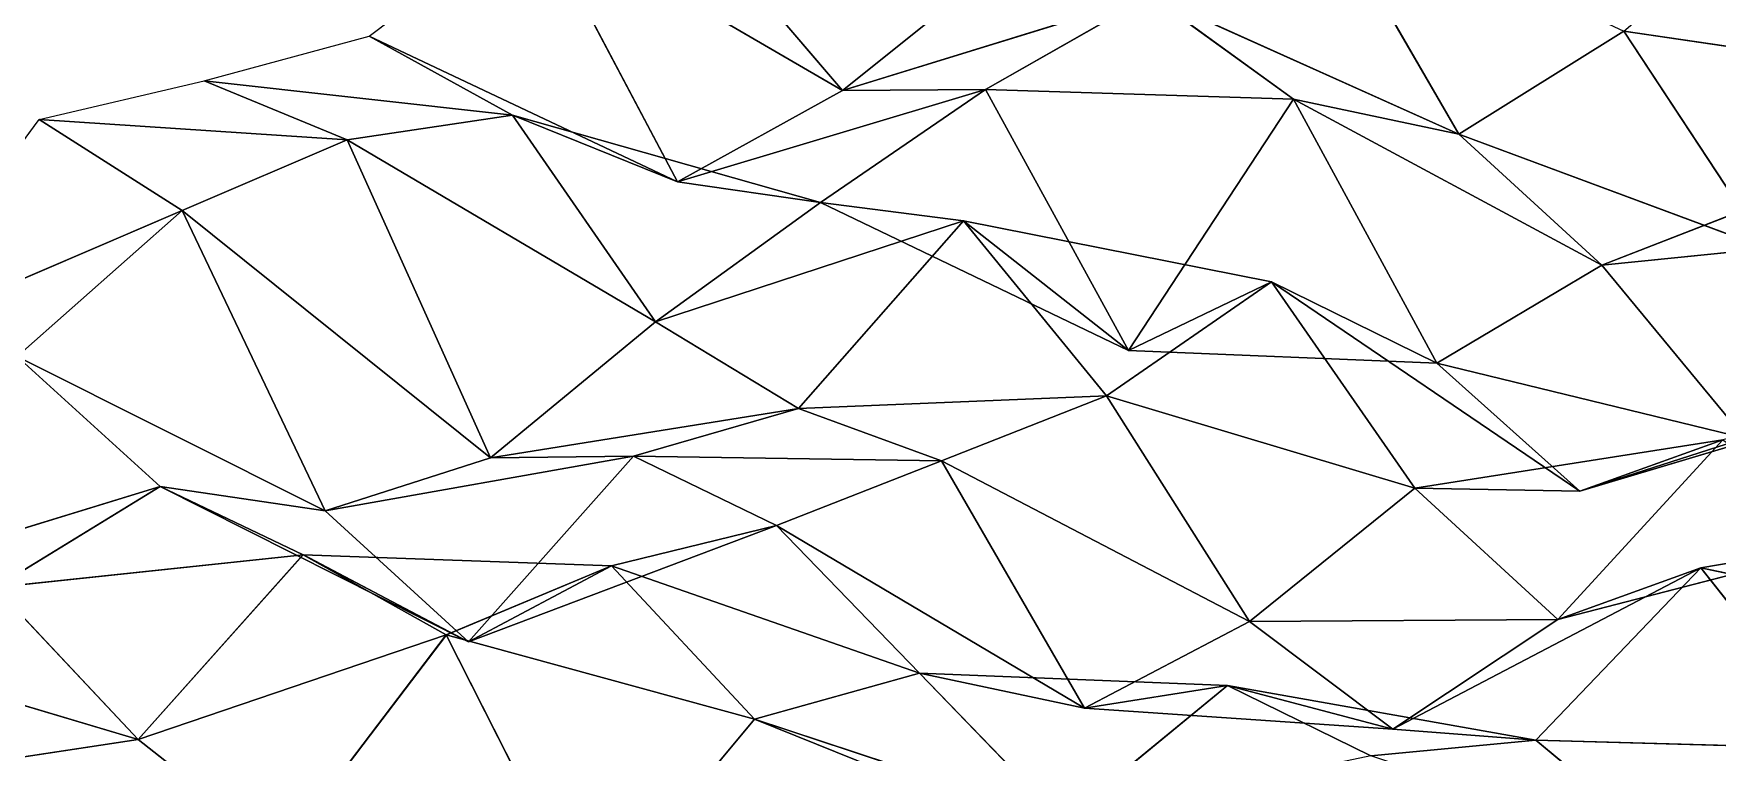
# Model space of a CAD drawing. Header units: metres. Extents: x -3703 to 431, y -1555 to 134.
# Drawn here: x -134.6 to 2.2, y -3.9 to 54.5 of the extents above; entities that cross this region are included whole.
import ezdxf

# ---------------------------------------------------------------- set-up
doc = ezdxf.new("R2010")
doc.units = ezdxf.units.M

msp = doc.modelspace()

# ---------------------------------------------------------------- linework, layer by layer
for p, q in [((-30.41053, 66.424904, -663.7457), (-18.782974, 46.310753, -699.5748)), ((-18.782974, 46.310753, -699.5748), (-30.41053, 66.424904, -663.7457)), ((-107.33126, 54.280586, -690.35876), (-93.91486, 64.450195, -665.1372)), ((-68.8709, 49.859077, -674.7058), (-93.91486, 64.450195, -665.1372)), ((-93.91486, 64.450195, -665.1372), (-82.2873, 42.446747, -700.5438)), ((-82.2873, 42.446747, -700.5438), (-93.91486, 64.450195, -665.1372)), ((-93.91486, 64.450195, -665.1372), (-68.8709, 49.859077, -674.7058)), ((-80.49845, 63.45867, -637.42004), (-68.8709, 49.859077, -674.7058)), ((-68.8709, 49.859077, -674.7058), (-80.49845, 63.45867, -637.42004)), ((-55.45449, 60.615288, -649.6155), (-68.8709, 49.859077, -674.7058)), ((-68.8709, 49.859077, -674.7058), (-55.45449, 60.615288, -649.6155)), ((-43.826942, 57.600616, -689.26807), (-68.8709, 49.859077, -674.7058)), ((-68.8709, 49.859077, -674.7058), (-43.826942, 57.600616, -689.26807)), ((-43.826942, 57.600616, -689.26807), (-57.24334, 49.940117, -715.0506)), ((-57.24334, 49.940117, -715.0506), (-43.826942, 57.600616, -689.26807)), ((-18.782974, 46.310753, -699.5748), (-43.826942, 57.600616, -689.26807)), ((-43.826942, 57.600616, -689.26807), (-32.19937, 49.15238, -727.7057)), ((-32.19937, 49.15238, -727.7057), (-43.826942, 57.600616, -689.26807)), ((-43.826942, 57.600616, -689.26807), (-18.782974, 46.310753, -699.5748)), ((-120.74767, 50.6463, -717.0415), (-107.33126, 54.280586, -690.35876)), ((-82.2873, 42.446747, -700.5438), (-107.33126, 54.280586, -690.35876)), ((-107.33126, 54.280586, -690.35876), (-95.70371, 47.852615, -729.24805)), ((-95.70371, 47.852615, -729.24805), (-107.33126, 54.280586, -690.35876)), ((-107.33126, 54.280586, -690.35876), (-82.2873, 42.446747, -700.5438)), ((-5.366562, 54.692352, -673.9535), (-18.782974, 46.310753, -699.5748)), ((-18.782974, 46.310753, -699.5748), (-5.366562, 54.692352, -673.9535)), ((19.677399, 51.00788, -685.9608), (-5.366562, 54.692352, -673.9535)), ((-5.366562, 54.692352, -673.9535), (6.260986, 37.017006, -710.3279)), ((6.260986, 37.017006, -710.3279), (-5.366562, 54.692352, -673.9535)), ((-5.366562, 54.692352, -673.9535), (19.677399, 51.00788, -685.9608)), ((-134.1641, 47.502495, -743.834), (-120.74767, 50.6463, -717.0415)), ((-95.70371, 47.852615, -729.24805), (-120.74767, 50.6463, -717.0415)), ((-120.74767, 50.6463, -717.0415), (-109.120125, 45.864388, -756.29895)), ((-109.120125, 45.864388, -756.29895), (-120.74767, 50.6463, -717.0415)), ((-120.74767, 50.6463, -717.0415), (-95.70371, 47.852615, -729.24805)), ((-57.24334, 49.940117, -715.0506), (-82.2873, 42.446747, -700.5438)), ((-82.2873, 42.446747, -700.5438), (-57.24334, 49.940117, -715.0506)), ((-68.8709, 49.859077, -674.7058), (-82.2873, 42.446747, -700.5438)), ((-82.2873, 42.446747, -700.5438), (-68.8709, 49.859077, -674.7058)), ((-57.24334, 49.940117, -715.0506), (-70.65975, 40.764458, -740.49426)), ((-70.65975, 40.764458, -740.49426), (-57.24334, 49.940117, -715.0506)), ((-68.8709, 49.859077, -674.7058), (-57.24334, 49.940117, -715.0506)), ((-57.24334, 49.940117, -715.0506), (-68.8709, 49.859077, -674.7058)), ((-32.19937, 49.15238, -727.7057), (-57.24334, 49.940117, -715.0506)), ((-57.24334, 49.940117, -715.0506), (-45.615776, 28.740631, -750.63684)), ((-45.615776, 28.740631, -750.63684), (-57.24334, 49.940117, -715.0506)), ((-57.24334, 49.940117, -715.0506), (-32.19937, 49.15238, -727.7057)), ((-32.19937, 49.15238, -727.7057), (-45.615776, 28.740631, -750.63684)), ((-45.615776, 28.740631, -750.63684), (-32.19937, 49.15238, -727.7057)), ((-18.782974, 46.310753, -699.5748), (-32.19937, 49.15238, -727.7057)), ((-7.155411, 35.67518, -737.5233), (-32.19937, 49.15238, -727.7057)), ((-32.19937, 49.15238, -727.7057), (-18.782974, 46.310753, -699.5748)), ((-32.19937, 49.15238, -727.7057), (-20.571823, 27.705994, -763.23676)), ((-20.571823, 27.705994, -763.23676), (-32.19937, 49.15238, -727.7057)), ((-32.19937, 49.15238, -727.7057), (-7.155411, 35.67518, -737.5233)), ((-147.5805, 29.400955, -767.28186), (-134.1641, 47.502495, -743.834)), ((-109.120125, 45.864388, -756.29895), (-134.1641, 47.502495, -743.834)), ((-134.1641, 47.502495, -743.834), (-122.53654, 40.104065, -782.50635)), ((-122.53654, 40.104065, -782.50635), (-134.1641, 47.502495, -743.834)), ((-134.1641, 47.502495, -743.834), (-109.120125, 45.864388, -756.29895)), ((-95.70371, 47.852615, -729.24805), (-109.120125, 45.864388, -756.29895)), ((-109.120125, 45.864388, -756.29895), (-95.70371, 47.852615, -729.24805)), ((-82.2873, 42.446747, -700.5438), (-95.70371, 47.852615, -729.24805)), ((-70.65975, 40.764458, -740.49426), (-95.70371, 47.852615, -729.24805)), ((-95.70371, 47.852615, -729.24805), (-82.2873, 42.446747, -700.5438)), ((-95.70371, 47.852615, -729.24805), (-84.076164, 31.074745, -765.82306)), ((-84.076164, 31.074745, -765.82306), (-95.70371, 47.852615, -729.24805)), ((-95.70371, 47.852615, -729.24805), (-70.65975, 40.764458, -740.49426)), ((-109.120125, 45.864388, -756.29895), (-122.53654, 40.104065, -782.50635)), ((-122.53654, 40.104065, -782.50635), (-109.120125, 45.864388, -756.29895)), ((-84.076164, 31.074745, -765.82306), (-109.120125, 45.864388, -756.29895)), ((-109.120125, 45.864388, -756.29895), (-97.49258, 20.024757, -790.84766)), ((-97.49258, 20.024757, -790.84766), (-109.120125, 45.864388, -756.29895)), ((-109.120125, 45.864388, -756.29895), (-84.076164, 31.074745, -765.82306)), ((6.260986, 37.017006, -710.3279), (-18.782974, 46.310753, -699.5748)), ((-18.782974, 46.310753, -699.5748), (-7.155411, 35.67518, -737.5233)), ((-7.155411, 35.67518, -737.5233), (-18.782974, 46.310753, -699.5748)), ((-18.782974, 46.310753, -699.5748), (6.260986, 37.017006, -710.3279)), ((17.88855, 45.41826, -752.5331), (-7.155411, 35.67518, -737.5233)), ((-7.155411, 35.67518, -737.5233), (17.88855, 45.41826, -752.5331)), ((-82.2873, 42.446747, -700.5438), (-70.65975, 40.764458, -740.49426)), ((-70.65975, 40.764458, -740.49426), (-82.2873, 42.446747, -700.5438)), ((-122.53654, 40.104065, -782.50635), (-147.5805, 29.400955, -767.28186)), ((-147.5805, 29.400955, -767.28186), (-122.53654, 40.104065, -782.50635)), ((-122.53654, 40.104065, -782.50635), (-135.95294, 28.260178, -807.3534)), ((-135.95294, 28.260178, -807.3534), (-122.53654, 40.104065, -782.50635)), ((-97.49258, 20.024757, -790.84766), (-122.53654, 40.104065, -782.50635)), ((-122.53654, 40.104065, -782.50635), (-110.90897, 15.71048, -817.3784)), ((-110.90897, 15.71048, -817.3784), (-122.53654, 40.104065, -782.50635)), ((-122.53654, 40.104065, -782.50635), (-97.49258, 20.024757, -790.84766)), ((-70.65975, 40.764458, -740.49426), (-84.076164, 31.074745, -765.82306)), ((-84.076164, 31.074745, -765.82306), (-70.65975, 40.764458, -740.49426)), ((-45.615776, 28.740631, -750.63684), (-70.65975, 40.764458, -740.49426)), ((-70.65975, 40.764458, -740.49426), (-59.03219, 39.26822, -780.4864)), ((-59.03219, 39.26822, -780.4864), (-70.65975, 40.764458, -740.49426)), ((-70.65975, 40.764458, -740.49426), (-45.615776, 28.740631, -750.63684)), ((-59.03219, 39.26822, -780.4864), (-84.076164, 31.074745, -765.82306)), ((-84.076164, 31.074745, -765.82306), (-59.03219, 39.26822, -780.4864)), ((-59.03219, 39.26822, -780.4864), (-72.4486, 24.018852, -804.572)), ((-72.4486, 24.018852, -804.572), (-59.03219, 39.26822, -780.4864)), ((-45.615776, 28.740631, -750.63684), (-59.03219, 39.26822, -780.4864)), ((-33.988235, 34.309647, -792.20886), (-59.03219, 39.26822, -780.4864)), ((-59.03219, 39.26822, -780.4864), (-45.615776, 28.740631, -750.63684)), ((-59.03219, 39.26822, -780.4864), (-47.404655, 25.066536, -817.63745)), ((-47.404655, 25.066536, -817.63745), (-59.03219, 39.26822, -780.4864)), ((-59.03219, 39.26822, -780.4864), (-33.988235, 34.309647, -792.20886)), ((6.260986, 37.017006, -710.3279), (-7.155411, 35.67518, -737.5233)), ((-7.155411, 35.67518, -737.5233), (6.260986, 37.017006, -710.3279)), ((-7.155411, 35.67518, -737.5233), (-20.571823, 27.705994, -763.23676)), ((-20.571823, 27.705994, -763.23676), (-7.155411, 35.67518, -737.5233)), ((-7.155411, 35.67518, -737.5233), (4.472137, 21.624283, -774.708)), ((4.472137, 21.624283, -774.708), (-7.155411, 35.67518, -737.5233)), ((-33.988235, 34.309647, -792.20886), (-47.404655, 25.066536, -817.63745)), ((-47.404655, 25.066536, -817.63745), (-33.988235, 34.309647, -792.20886)), ((-45.615776, 28.740631, -750.63684), (-33.988235, 34.309647, -792.20886)), ((-33.988235, 34.309647, -792.20886), (-45.615776, 28.740631, -750.63684)), ((-20.571823, 27.705994, -763.23676), (-33.988235, 34.309647, -792.20886)), ((-8.944275, 17.302475, -801.2371), (-33.988235, 34.309647, -792.20886)), ((-33.988235, 34.309647, -792.20886), (-20.571823, 27.705994, -763.23676)), ((-33.988235, 34.309647, -792.20886), (-22.360687, 17.53852, -828.7854)), ((-22.360687, 17.53852, -828.7854), (-33.988235, 34.309647, -792.20886)), ((-33.988235, 34.309647, -792.20886), (-8.944275, 17.302475, -801.2371)), ((-84.076164, 31.074745, -765.82306), (-97.49258, 20.024757, -790.84766)), ((-97.49258, 20.024757, -790.84766), (-84.076164, 31.074745, -765.82306)), ((-84.076164, 31.074745, -765.82306), (-72.4486, 24.018852, -804.572)), ((-72.4486, 24.018852, -804.572), (-84.076164, 31.074745, -765.82306)), ((-20.571823, 27.705994, -763.23676), (-45.615776, 28.740631, -750.63684)), ((-45.615776, 28.740631, -750.63684), (-20.571823, 27.705994, -763.23676)), ((-110.90897, 15.71048, -817.3784), (-135.95294, 28.260178, -807.3534)), ((-135.95294, 28.260178, -807.3534), (-124.3254, 17.675117, -845.3131)), ((-124.3254, 17.675117, -845.3131), (-135.95294, 28.260178, -807.3534)), ((-135.95294, 28.260178, -807.3534), (-110.90897, 15.71048, -817.3784)), ((4.472137, 21.624283, -774.708), (-20.571823, 27.705994, -763.23676)), ((-20.571823, 27.705994, -763.23676), (-8.944275, 17.302475, -801.2371)), ((-8.944275, 17.302475, -801.2371), (-20.571823, 27.705994, -763.23676)), ((-20.571823, 27.705994, -763.23676), (4.472137, 21.624283, -774.708)), ((-47.404655, 25.066536, -817.63745), (-72.4486, 24.018852, -804.572)), ((-72.4486, 24.018852, -804.572), (-47.404655, 25.066536, -817.63745)), ((-47.404655, 25.066536, -817.63745), (-60.821037, 19.773544, -843.94934)), ((-60.821037, 19.773544, -843.94934), (-47.404655, 25.066536, -817.63745)), ((-22.360687, 17.53852, -828.7854), (-47.404655, 25.066536, -817.63745)), ((-47.404655, 25.066536, -817.63745), (-35.777084, 6.722702, -853.8623)), ((-35.777084, 6.722702, -853.8623), (-47.404655, 25.066536, -817.63745)), ((-47.404655, 25.066536, -817.63745), (-22.360687, 17.53852, -828.7854)), ((16.099693, 24.793549, -815.7434), (-8.944275, 17.302475, -801.2371)), ((-8.944275, 17.302475, -801.2371), (16.099693, 24.793549, -815.7434)), ((-72.4486, 24.018852, -804.572), (-97.49258, 20.024757, -790.84766)), ((-97.49258, 20.024757, -790.84766), (-72.4486, 24.018852, -804.572)), ((-72.4486, 24.018852, -804.572), (-85.86501, 20.154861, -831.20337)), ((-85.86501, 20.154861, -831.20337), (-72.4486, 24.018852, -804.572)), ((-72.4486, 24.018852, -804.572), (-60.821037, 19.773544, -843.94934)), ((-60.821037, 19.773544, -843.94934), (-72.4486, 24.018852, -804.572)), ((2.683281, 21.481026, -842.49817), (-22.360687, 17.53852, -828.7854)), ((-22.360687, 17.53852, -828.7854), (2.683281, 21.481026, -842.49817)), ((2.683281, 21.481026, -842.49817), (-10.733116, 6.871491, -866.7268)), ((-10.733116, 6.871491, -866.7268), (2.683281, 21.481026, -842.49817)), ((4.472137, 21.624283, -774.708), (-8.944275, 17.302475, -801.2371)), ((-8.944275, 17.302475, -801.2371), (4.472137, 21.624283, -774.708)), ((-8.944275, 17.302475, -801.2371), (2.683281, 21.481026, -842.49817)), ((2.683281, 21.481026, -842.49817), (-8.944275, 17.302475, -801.2371)), ((-85.86501, 20.154861, -831.20337), (-110.90897, 15.71048, -817.3784)), ((-110.90897, 15.71048, -817.3784), (-85.86501, 20.154861, -831.20337)), ((-97.49258, 20.024757, -790.84766), (-110.90897, 15.71048, -817.3784)), ((-110.90897, 15.71048, -817.3784), (-97.49258, 20.024757, -790.84766)), ((-85.86501, 20.154861, -831.20337), (-99.281425, 5.067673, -855.3252)), ((-99.281425, 5.067673, -855.3252), (-85.86501, 20.154861, -831.20337)), ((-97.49258, 20.024757, -790.84766), (-85.86501, 20.154861, -831.20337)), ((-85.86501, 20.154861, -831.20337), (-97.49258, 20.024757, -790.84766)), ((-60.821037, 19.773544, -843.94934), (-85.86501, 20.154861, -831.20337)), ((-85.86501, 20.154861, -831.20337), (-74.23748, 14.514786, -870.2689)), ((-74.23748, 14.514786, -870.2689), (-85.86501, 20.154861, -831.20337)), ((-85.86501, 20.154861, -831.20337), (-60.821037, 19.773544, -843.94934)), ((-60.821037, 19.773544, -843.94934), (-74.23748, 14.514786, -870.2689)), ((-74.23748, 14.514786, -870.2689), (-60.821037, 19.773544, -843.94934)), ((-35.777084, 6.722702, -853.8623), (-60.821037, 19.773544, -843.94934)), ((-60.821037, 19.773544, -843.94934), (-49.193504, -0.326752, -879.7815)), ((-49.193504, -0.326752, -879.7815), (-60.821037, 19.773544, -843.94934)), ((-60.821037, 19.773544, -843.94934), (-35.777084, 6.722702, -853.8623)), ((-124.3254, 17.675117, -845.3131), (-149.36935, 10.027794, -830.772)), ((-149.36935, 10.027794, -830.772), (-124.3254, 17.675117, -845.3131)), ((-124.3254, 17.675117, -845.3131), (-137.74179, 9.479088, -870.97595)), ((-137.74179, 9.479088, -870.97595), (-124.3254, 17.675117, -845.3131)), ((-110.90897, 15.71048, -817.3784), (-124.3254, 17.675117, -845.3131)), ((-99.281425, 5.067673, -855.3252), (-124.3254, 17.675117, -845.3131)), ((-124.3254, 17.675117, -845.3131), (-110.90897, 15.71048, -817.3784)), ((-124.3254, 17.675117, -845.3131), (-112.69781, 12.14547, -884.4033)), ((-112.69781, 12.14547, -884.4033), (-124.3254, 17.675117, -845.3131)), ((-124.3254, 17.675117, -845.3131), (-99.281425, 5.067673, -855.3252)), ((-22.360687, 17.53852, -828.7854), (-35.777084, 6.722702, -853.8623)), ((-35.777084, 6.722702, -853.8623), (-22.360687, 17.53852, -828.7854)), ((-8.944275, 17.302475, -801.2371), (-22.360687, 17.53852, -828.7854)), ((-22.360687, 17.53852, -828.7854), (-8.944275, 17.302475, -801.2371)), ((-22.360687, 17.53852, -828.7854), (-10.733116, 6.871491, -866.7268)), ((-10.733116, 6.871491, -866.7268), (-22.360687, 17.53852, -828.7854)), ((-110.90897, 15.71048, -817.3784), (-99.281425, 5.067673, -855.3252)), ((-99.281425, 5.067673, -855.3252), (-110.90897, 15.71048, -817.3784)), ((-74.23748, 14.514786, -870.2689), (-99.281425, 5.067673, -855.3252)), ((-99.281425, 5.067673, -855.3252), (-74.23748, 14.514786, -870.2689)), ((-74.23748, 14.514786, -870.2689), (-87.65386, 11.241661, -897.0325)), ((-87.65386, 11.241661, -897.0325), (-74.23748, 14.514786, -870.2689)), ((-49.193504, -0.326752, -879.7815), (-74.23748, 14.514786, -870.2689)), ((-74.23748, 14.514786, -870.2689), (-62.609886, 2.527298, -907.91504)), ((-62.609886, 2.527298, -907.91504), (-74.23748, 14.514786, -870.2689)), ((-74.23748, 14.514786, -870.2689), (-49.193504, -0.326752, -879.7815)), ((14.310844, 13.342506, -881.005), (-10.733116, 6.871491, -866.7268)), ((-10.733116, 6.871491, -866.7268), (14.310844, 13.342506, -881.005)), ((14.310844, 13.342506, -881.005), (0.894417, 11.085289, -907.9957)), ((0.894417, 11.085289, -907.9957), (14.310844, 13.342506, -881.005)), ((-112.69781, 12.14547, -884.4033), (-137.74179, 9.479088, -870.97595)), ((-137.74179, 9.479088, -870.97595), (-112.69781, 12.14547, -884.4033)), ((-112.69781, 12.14547, -884.4033), (-126.11422, -2.869873, -908.54126)), ((-126.11422, -2.869873, -908.54126), (-112.69781, 12.14547, -884.4033)), ((-99.281425, 5.067673, -855.3252), (-112.69781, 12.14547, -884.4033)), ((-87.65386, 11.241661, -897.0325), (-112.69781, 12.14547, -884.4033)), ((-112.69781, 12.14547, -884.4033), (-99.281425, 5.067673, -855.3252)), ((-112.69781, 12.14547, -884.4033), (-101.070274, 5.621216, -923.2711)), ((-101.070274, 5.621216, -923.2711), (-112.69781, 12.14547, -884.4033)), ((-112.69781, 12.14547, -884.4033), (-87.65386, 11.241661, -897.0325)), ((-87.65386, 11.241661, -897.0325), (-101.070274, 5.621216, -923.2711)), ((-101.070274, 5.621216, -923.2711), (-87.65386, 11.241661, -897.0325)), ((-99.281425, 5.067673, -855.3252), (-87.65386, 11.241661, -897.0325)), ((-87.65386, 11.241661, -897.0325), (-99.281425, 5.067673, -855.3252)), ((-62.609886, 2.527298, -907.91504), (-87.65386, 11.241661, -897.0325)), ((-87.65386, 11.241661, -897.0325), (-76.0263, -1.221085, -934.5724)), ((-76.0263, -1.221085, -934.5724), (-87.65386, 11.241661, -897.0325)), ((-87.65386, 11.241661, -897.0325), (-62.609886, 2.527298, -907.91504)), ((0.894417, 11.085289, -907.9957), (-24.149544, -2.034454, -892.23083)), ((-24.149544, -2.034454, -892.23083), (0.894417, 11.085289, -907.9957)), ((0.894417, 11.085289, -907.9957), (-12.521965, -2.933823, -932.3563)), ((-12.521965, -2.933823, -932.3563), (0.894417, 11.085289, -907.9957)), ((-10.733116, 6.871491, -866.7268), (0.894417, 11.085289, -907.9957)), ((0.894417, 11.085289, -907.9957), (-10.733116, 6.871491, -866.7268)), ((25.938377, 5.767792, -919.6378), (0.894417, 11.085289, -907.9957)), ((0.894417, 11.085289, -907.9957), (12.521996, -3.627045, -945.0326)), ((12.521996, -3.627045, -945.0326), (0.894417, 11.085289, -907.9957)), ((0.894417, 11.085289, -907.9957), (25.938377, 5.767792, -919.6378)), ((-137.74179, 9.479088, -870.97595), (-126.11422, -2.869873, -908.54126)), ((-126.11422, -2.869873, -908.54126), (-137.74179, 9.479088, -870.97595)), ((-10.733116, 6.871491, -866.7268), (-35.777084, 6.722702, -853.8623)), ((-35.777084, 6.722702, -853.8623), (-10.733116, 6.871491, -866.7268)), ((-10.733116, 6.871491, -866.7268), (-24.149544, -2.034454, -892.23083)), ((-24.149544, -2.034454, -892.23083), (-10.733116, 6.871491, -866.7268)), ((-101.070274, 5.621216, -923.2711), (-126.11422, -2.869873, -908.54126)), ((-126.11422, -2.869873, -908.54126), (-101.070274, 5.621216, -923.2711)), ((-101.070274, 5.621216, -923.2711), (-114.48669, -12.029297, -946.8198)), ((-114.48669, -12.029297, -946.8198), (-101.070274, 5.621216, -923.2711)), ((-76.0263, -1.221085, -934.5724), (-101.070274, 5.621216, -923.2711)), ((-101.070274, 5.621216, -923.2711), (-89.44271, -17.349777, -958.4614)), ((-89.44271, -17.349777, -958.4614), (-101.070274, 5.621216, -923.2711)), ((-101.070274, 5.621216, -923.2711), (-76.0263, -1.221085, -934.5724)), ((-35.777084, 6.722702, -853.8623), (-49.193504, -0.326752, -879.7815)), ((-49.193504, -0.326752, -879.7815), (-35.777084, 6.722702, -853.8623)), ((-35.777084, 6.722702, -853.8623), (-24.149544, -2.034454, -892.23083)), ((-24.149544, -2.034454, -892.23083), (-35.777084, 6.722702, -853.8623)), ((-126.11422, -2.869873, -908.54126), (-151.1582, 4.564667, -897.37244)), ((-151.1582, 4.564667, -897.37244), (-126.11422, -2.869873, -908.54126)), ((-62.609886, 2.527298, -907.91504), (-76.0263, -1.221085, -934.5724)), ((-76.0263, -1.221085, -934.5724), (-62.609886, 2.527298, -907.91504)), ((-49.193504, -0.326752, -879.7815), (-62.609886, 2.527298, -907.91504)), ((-37.565926, 1.50473, -920.5177), (-62.609886, 2.527298, -907.91504)), ((-62.609886, 2.527298, -907.91504), (-49.193504, -0.326752, -879.7815)), ((-62.609886, 2.527298, -907.91504), (-50.982338, -9.499359, -945.5525)), ((-50.982338, -9.499359, -945.5525), (-62.609886, 2.527298, -907.91504)), ((-62.609886, 2.527298, -907.91504), (-37.565926, 1.50473, -920.5177)), ((-37.565926, 1.50473, -920.5177), (-50.982338, -9.499359, -945.5525)), ((-50.982338, -9.499359, -945.5525), (-37.565926, 1.50473, -920.5177)), ((-49.193504, -0.326752, -879.7815), (-37.565926, 1.50473, -920.5177)), ((-37.565926, 1.50473, -920.5177), (-49.193504, -0.326752, -879.7815)), ((-24.149544, -2.034454, -892.23083), (-37.565926, 1.50473, -920.5177)), ((-12.521965, -2.933823, -932.3563), (-37.565926, 1.50473, -920.5177)), ((-37.565926, 1.50473, -920.5177), (-24.149544, -2.034454, -892.23083)), ((-37.565926, 1.50473, -920.5177), (-25.938377, -4.209076, -959.56665)), ((-25.938377, -4.209076, -959.56665), (-37.565926, 1.50473, -920.5177)), ((-37.565926, 1.50473, -920.5177), (-12.521965, -2.933823, -932.3563)), ((-76.0263, -1.221085, -934.5724), (-89.44271, -17.349777, -958.4614)), ((-89.44271, -17.349777, -958.4614), (-76.0263, -1.221085, -934.5724)), ((-50.982338, -9.499359, -945.5525), (-76.0263, -1.221085, -934.5724)), ((-76.0263, -1.221085, -934.5724), (-64.39875, -5.919678, -973.8484)), ((-64.39875, -5.919678, -973.8484), (-76.0263, -1.221085, -934.5724)), ((-76.0263, -1.221085, -934.5724), (-50.982338, -9.499359, -945.5525)), ((-24.149544, -2.034454, -892.23083), (-49.193504, -0.326752, -879.7815)), ((-49.193504, -0.326752, -879.7815), (-24.149544, -2.034454, -892.23083)), ((-24.149544, -2.034454, -892.23083), (-12.521965, -2.933823, -932.3563)), ((-12.521965, -2.933823, -932.3563), (-24.149544, -2.034454, -892.23083)), ((-126.11422, -2.869873, -908.54126), (-139.53064, -4.913361, -935.57983)), ((-139.53064, -4.913361, -935.57983), (-126.11422, -2.869873, -908.54126)), ((-126.11422, -2.869873, -908.54126), (-114.48669, -12.029297, -946.8198)), ((-114.48669, -12.029297, -946.8198), (-126.11422, -2.869873, -908.54126)), ((-12.521965, -2.933823, -932.3563), (-25.938377, -4.209076, -959.56665)), ((-25.938377, -4.209076, -959.56665), (-12.521965, -2.933823, -932.3563)), ((12.521996, -3.627045, -945.0326), (-12.521965, -2.933823, -932.3563)), ((-12.521965, -2.933823, -932.3563), (-0.894417, -12.558044, -970.531)), ((-0.894417, -12.558044, -970.531), (-12.521965, -2.933823, -932.3563)), ((-12.521965, -2.933823, -932.3563), (12.521996, -3.627045, -945.0326))]:
    msp.add_line(p, q)
for points in [[(-30.41053, 66.424904, -663.7457), (-18.782974, 46.310753, -699.5748), (-43.826942, 57.600616, -689.26807), (-43.826843, 57.600716, -689.26794)], [(-18.782974, 46.310753, -699.5748), (-30.41053, 66.424904, -663.7457), (-5.366562, 54.692352, -673.9535), (-5.366462, 54.69245, -673.95337)], [(8.04985, 66.183945, -649.0277), (19.677399, 51.00788, -685.9608), (-5.366562, 54.692352, -673.9535), (-5.366462, 54.69245, -673.95337)], [(-93.91486, 64.450195, -665.1372), (-82.2873, 42.446747, -700.5438), (-107.33126, 54.280586, -690.35876), (-107.33116, 54.280685, -690.35864)], [(-80.49845, 63.45867, -637.42004), (-68.8709, 49.859077, -674.7058), (-93.91486, 64.450195, -665.1372), (-93.914764, 64.450294, -665.1371)], [(-82.2873, 42.446747, -700.5438), (-93.91486, 64.450195, -665.1372), (-68.8709, 49.859077, -674.7058), (-68.870804, 49.859177, -674.7057)], [(-68.8709, 49.859077, -674.7058), (-80.49845, 63.45867, -637.42004), (-55.45449, 60.615288, -649.6155), (-55.45439, 60.615387, -649.61536)], [(-55.45449, 60.615288, -649.6155), (-43.826942, 57.600616, -689.26807), (-68.8709, 49.859077, -674.7058), (-68.870804, 49.859177, -674.7057)], [(-57.24334, 49.940117, -715.0506), (-68.8709, 49.859077, -674.7058), (-43.826942, 57.600616, -689.26807), (-43.826843, 57.600716, -689.26794)], [(-43.826942, 57.600616, -689.26807), (-32.19937, 49.15238, -727.7057), (-57.24334, 49.940117, -715.0506), (-57.24324, 49.940216, -715.0505)], [(-32.19937, 49.15238, -727.7057), (-43.826942, 57.600616, -689.26807), (-18.782974, 46.310753, -699.5748), (-18.782875, 46.310852, -699.5747)], [(-107.33126, 54.280586, -690.35876), (-95.70371, 47.852615, -729.24805), (-120.74767, 50.6463, -717.0415), (-120.747574, 50.6464, -717.0414)], [(-95.70371, 47.852615, -729.24805), (-107.33126, 54.280586, -690.35876), (-82.2873, 42.446747, -700.5438), (-82.2872, 42.446846, -700.5437)], [(-5.366562, 54.692352, -673.9535), (6.260986, 37.017006, -710.3279), (-18.782974, 46.310753, -699.5748), (-18.782875, 46.310852, -699.5747)], [(6.260986, 37.017006, -710.3279), (-5.366562, 54.692352, -673.9535), (19.677399, 51.00788, -685.9608), (19.677498, 51.00798, -685.9607)], [(-120.74767, 50.6463, -717.0415), (-109.120125, 45.864388, -756.29895), (-134.1641, 47.502495, -743.834), (-134.16399, 47.502594, -743.83386)], [(-109.120125, 45.864388, -756.29895), (-120.74767, 50.6463, -717.0415), (-95.70371, 47.852615, -729.24805), (-95.70361, 47.852715, -729.2479)], [(-70.65975, 40.764458, -740.49426), (-82.2873, 42.446747, -700.5438), (-57.24334, 49.940117, -715.0506), (-57.24324, 49.940216, -715.0505)], [(-68.8709, 49.859077, -674.7058), (-57.24334, 49.940117, -715.0506), (-82.2873, 42.446747, -700.5438), (-82.2872, 42.446846, -700.5437)], [(-57.24334, 49.940117, -715.0506), (-45.615776, 28.740631, -750.63684), (-70.65975, 40.764458, -740.49426), (-70.65965, 40.764557, -740.49414)], [(-45.615776, 28.740631, -750.63684), (-57.24334, 49.940117, -715.0506), (-32.19937, 49.15238, -727.7057), (-32.199272, 49.15248, -727.70557)], [(-32.19937, 49.15238, -727.7057), (-20.571823, 27.705994, -763.23676), (-45.615776, 28.740631, -750.63684), (-45.615677, 28.74073, -750.6367)], [(-18.782974, 46.310753, -699.5748), (-7.155411, 35.67518, -737.5233), (-32.19937, 49.15238, -727.7057), (-32.199272, 49.15248, -727.70557)], [(-20.571823, 27.705994, -763.23676), (-32.19937, 49.15238, -727.7057), (-7.155411, 35.67518, -737.5233), (-7.155311, 35.675278, -737.5232)], [(-134.1641, 47.502495, -743.834), (-122.53654, 40.104065, -782.50635), (-147.5805, 29.400955, -767.28186), (-147.5804, 29.401054, -767.28174)], [(-122.53654, 40.104065, -782.50635), (-134.1641, 47.502495, -743.834), (-109.120125, 45.864388, -756.29895), (-109.120026, 45.864487, -756.2988)], [(-95.70371, 47.852615, -729.24805), (-84.076164, 31.074745, -765.82306), (-109.120125, 45.864388, -756.29895), (-109.120026, 45.864487, -756.2988)], [(-82.2873, 42.446747, -700.5438), (-70.65975, 40.764458, -740.49426), (-95.70371, 47.852615, -729.24805), (-95.70361, 47.852715, -729.2479)], [(-84.076164, 31.074745, -765.82306), (-95.70371, 47.852615, -729.24805), (-70.65975, 40.764458, -740.49426), (-70.65965, 40.764557, -740.49414)], [(-109.120125, 45.864388, -756.29895), (-97.49258, 20.024757, -790.84766), (-122.53654, 40.104065, -782.50635), (-122.53644, 40.104164, -782.5062)], [(-97.49258, 20.024757, -790.84766), (-109.120125, 45.864388, -756.29895), (-84.076164, 31.074745, -765.82306), (-84.076065, 31.074844, -765.82294)], [(-7.155411, 35.67518, -737.5233), (-18.782974, 46.310753, -699.5748), (6.260986, 37.017006, -710.3279), (6.261087, 37.017105, -710.32776)], [(4.472137, 21.624283, -774.708), (-7.155411, 35.67518, -737.5233), (17.88855, 45.41826, -752.5331), (17.888649, 45.418358, -752.53296)], [(6.260986, 37.017006, -710.3279), (17.88855, 45.41826, -752.5331), (-7.155411, 35.67518, -737.5233), (-7.155311, 35.675278, -737.5232)], [(-135.95294, 28.260178, -807.3534), (-147.5805, 29.400955, -767.28186), (-122.53654, 40.104065, -782.50635), (-122.53644, 40.104164, -782.5062)], [(-122.53654, 40.104065, -782.50635), (-110.90897, 15.71048, -817.3784), (-135.95294, 28.260178, -807.3534), (-135.95284, 28.260277, -807.3533)], [(-110.90897, 15.71048, -817.3784), (-122.53654, 40.104065, -782.50635), (-97.49258, 20.024757, -790.84766), (-97.49248, 20.024857, -790.84753)], [(-70.65975, 40.764458, -740.49426), (-59.03219, 39.26822, -780.4864), (-84.076164, 31.074745, -765.82306), (-84.076065, 31.074844, -765.82294)], [(-59.03219, 39.26822, -780.4864), (-70.65975, 40.764458, -740.49426), (-45.615776, 28.740631, -750.63684), (-45.615677, 28.74073, -750.6367)], [(-72.4486, 24.018852, -804.572), (-84.076164, 31.074745, -765.82306), (-59.03219, 39.26822, -780.4864), (-59.03209, 39.26832, -780.48627)], [(-59.03219, 39.26822, -780.4864), (-47.404655, 25.066536, -817.63745), (-72.4486, 24.018852, -804.572), (-72.4485, 24.018951, -804.5719)], [(-45.615776, 28.740631, -750.63684), (-33.988235, 34.309647, -792.20886), (-59.03219, 39.26822, -780.4864), (-59.03209, 39.26832, -780.48627)], [(-47.404655, 25.066536, -817.63745), (-59.03219, 39.26822, -780.4864), (-33.988235, 34.309647, -792.20886), (-33.988136, 34.309746, -792.20874)], [(-7.155411, 35.67518, -737.5233), (4.472137, 21.624283, -774.708), (-20.571823, 27.705994, -763.23676), (-20.571724, 27.706093, -763.23663)], [(-33.988235, 34.309647, -792.20886), (-22.360687, 17.53852, -828.7854), (-47.404655, 25.066536, -817.63745), (-47.404556, 25.066635, -817.6373)], [(-33.988235, 34.309647, -792.20886), (-45.615776, 28.740631, -750.63684), (-20.571823, 27.705994, -763.23676), (-20.571724, 27.706093, -763.23663)], [(-20.571823, 27.705994, -763.23676), (-8.944275, 17.302475, -801.2371), (-33.988235, 34.309647, -792.20886), (-33.988136, 34.309746, -792.20874)], [(-22.360687, 17.53852, -828.7854), (-33.988235, 34.309647, -792.20886), (-8.944275, 17.302475, -801.2371), (-8.944175, 17.302574, -801.237)], [(-84.076164, 31.074745, -765.82306), (-72.4486, 24.018852, -804.572), (-97.49258, 20.024757, -790.84766), (-97.49248, 20.024857, -790.84753)], [(-135.95294, 28.260178, -807.3534), (-124.3254, 17.675117, -845.3131), (-149.36935, 10.027794, -830.772), (-149.36925, 10.027894, -830.77185)], [(-124.3254, 17.675117, -845.3131), (-135.95294, 28.260178, -807.3534), (-110.90897, 15.71048, -817.3784), (-110.908875, 15.71058, -817.3783)], [(-8.944275, 17.302475, -801.2371), (-20.571823, 27.705994, -763.23676), (4.472137, 21.624283, -774.708), (4.472238, 21.624382, -774.7079)], [(-60.821037, 19.773544, -843.94934), (-72.4486, 24.018852, -804.572), (-47.404655, 25.066536, -817.63745), (-47.404556, 25.066635, -817.6373)], [(-47.404655, 25.066536, -817.63745), (-35.777084, 6.722702, -853.8623), (-60.821037, 19.773544, -843.94934), (-60.82094, 19.773643, -843.9492)], [(-35.777084, 6.722702, -853.8623), (-47.404655, 25.066536, -817.63745), (-22.360687, 17.53852, -828.7854), (-22.360588, 17.53862, -828.7853)], [(2.683281, 21.481026, -842.49817), (-8.944275, 17.302475, -801.2371), (16.099693, 24.793549, -815.7434), (16.099792, 24.793648, -815.7433)], [(4.472137, 21.624283, -774.708), (16.099693, 24.793549, -815.7434), (-8.944275, 17.302475, -801.2371), (-8.944175, 17.302574, -801.237)], [(-85.86501, 20.154861, -831.20337), (-97.49258, 20.024757, -790.84766), (-72.4486, 24.018852, -804.572), (-72.4485, 24.018951, -804.5719)], [(-72.4486, 24.018852, -804.572), (-60.821037, 19.773544, -843.94934), (-85.86501, 20.154861, -831.20337), (-85.864914, 20.15496, -831.20325)], [(-10.733116, 6.871491, -866.7268), (-22.360687, 17.53852, -828.7854), (2.683281, 21.481026, -842.49817), (2.683381, 21.481125, -842.49805)], [(-8.944275, 17.302475, -801.2371), (2.683281, 21.481026, -842.49817), (-22.360687, 17.53852, -828.7854), (-22.360588, 17.53862, -828.7853)], [(2.683281, 21.481026, -842.49817), (14.310844, 13.342506, -881.005), (-10.733116, 6.871491, -866.7268), (-10.733016, 6.871591, -866.7267)], [(-99.281425, 5.067673, -855.3252), (-110.90897, 15.71048, -817.3784), (-85.86501, 20.154861, -831.20337), (-85.864914, 20.15496, -831.20325)], [(-97.49258, 20.024757, -790.84766), (-85.86501, 20.154861, -831.20337), (-110.90897, 15.71048, -817.3784), (-110.908875, 15.71058, -817.3783)], [(-85.86501, 20.154861, -831.20337), (-74.23748, 14.514786, -870.2689), (-99.281425, 5.067673, -855.3252), (-99.28133, 5.067773, -855.3251)], [(-74.23748, 14.514786, -870.2689), (-85.86501, 20.154861, -831.20337), (-60.821037, 19.773544, -843.94934), (-60.82094, 19.773643, -843.9492)], [(-60.821037, 19.773544, -843.94934), (-49.193504, -0.326752, -879.7815), (-74.23748, 14.514786, -870.2689), (-74.23738, 14.514886, -870.2688)], [(-49.193504, -0.326752, -879.7815), (-60.821037, 19.773544, -843.94934), (-35.777084, 6.722702, -853.8623), (-35.776985, 6.722802, -853.8622)], [(-137.74179, 9.479088, -870.97595), (-149.36935, 10.027794, -830.772), (-124.3254, 17.675117, -845.3131), (-124.3253, 17.675217, -845.313)], [(-124.3254, 17.675117, -845.3131), (-112.69781, 12.14547, -884.4033), (-137.74179, 9.479088, -870.97595), (-137.74168, 9.479188, -870.9758)], [(-110.90897, 15.71048, -817.3784), (-99.281425, 5.067673, -855.3252), (-124.3254, 17.675117, -845.3131), (-124.3253, 17.675217, -845.313)], [(-112.69781, 12.14547, -884.4033), (-124.3254, 17.675117, -845.3131), (-99.281425, 5.067673, -855.3252), (-99.28133, 5.067773, -855.3251)], [(-22.360687, 17.53852, -828.7854), (-10.733116, 6.871491, -866.7268), (-35.777084, 6.722702, -853.8623), (-35.776985, 6.722802, -853.8622)], [(-87.65386, 11.241661, -897.0325), (-99.281425, 5.067673, -855.3252), (-74.23748, 14.514786, -870.2689), (-74.23738, 14.514886, -870.2688)], [(-74.23748, 14.514786, -870.2689), (-62.609886, 2.527298, -907.91504), (-87.65386, 11.241661, -897.0325), (-87.65376, 11.241761, -897.03235)], [(-62.609886, 2.527298, -907.91504), (-74.23748, 14.514786, -870.2689), (-49.193504, -0.326752, -879.7815), (-49.193405, -0.326652, -879.7814)], [(0.894417, 11.085289, -907.9957), (-10.733116, 6.871491, -866.7268), (14.310844, 13.342506, -881.005), (14.310945, 13.342607, -881.0049)], [(14.310844, 13.342506, -881.005), (25.938377, 5.767792, -919.6378), (0.894417, 11.085289, -907.9957), (0.894517, 11.085389, -907.9956)], [(-126.11422, -2.869873, -908.54126), (-137.74179, 9.479088, -870.97595), (-112.69781, 12.14547, -884.4033), (-112.69771, 12.14557, -884.4032)], [(-112.69781, 12.14547, -884.4033), (-101.070274, 5.621216, -923.2711), (-126.11422, -2.869873, -908.54126), (-126.11412, -2.869773, -908.54114)], [(-99.281425, 5.067673, -855.3252), (-87.65386, 11.241661, -897.0325), (-112.69781, 12.14547, -884.4033), (-112.69771, 12.14557, -884.4032)], [(-101.070274, 5.621216, -923.2711), (-112.69781, 12.14547, -884.4033), (-87.65386, 11.241661, -897.0325), (-87.65376, 11.241761, -897.03235)], [(-87.65386, 11.241661, -897.0325), (-76.0263, -1.221085, -934.5724), (-101.070274, 5.621216, -923.2711), (-101.070175, 5.621316, -923.271)], [(-76.0263, -1.221085, -934.5724), (-87.65386, 11.241661, -897.0325), (-62.609886, 2.527298, -907.91504), (-62.609787, 2.527398, -907.9149)], [(-12.521965, -2.933823, -932.3563), (-24.149544, -2.034454, -892.23083), (0.894417, 11.085289, -907.9957), (0.894517, 11.085389, -907.9956)], [(-10.733116, 6.871491, -866.7268), (0.894417, 11.085289, -907.9957), (-24.149544, -2.034454, -892.23083), (-24.149445, -2.034354, -892.2307)], [(0.894417, 11.085289, -907.9957), (12.521996, -3.627045, -945.0326), (-12.521965, -2.933823, -932.3563), (-12.521865, -2.933723, -932.3562)], [(12.521996, -3.627045, -945.0326), (0.894417, 11.085289, -907.9957), (25.938377, 5.767792, -919.6378), (25.938477, 5.767892, -919.6377)], [(-137.74179, 9.479088, -870.97595), (-126.11422, -2.869873, -908.54126), (-151.1582, 4.564667, -897.37244), (-151.1581, 4.564767, -897.3723)], [(-24.149544, -2.034454, -892.23083), (-35.777084, 6.722702, -853.8623), (-10.733116, 6.871491, -866.7268), (-10.733016, 6.871591, -866.7267)], [(-114.48669, -12.029297, -946.8198), (-126.11422, -2.869873, -908.54126), (-101.070274, 5.621216, -923.2711), (-101.070175, 5.621316, -923.271)], [(-101.070274, 5.621216, -923.2711), (-89.44271, -17.349777, -958.4614), (-114.48669, -12.029297, -946.8198), (-114.48659, -12.029197, -946.8197)], [(-89.44271, -17.349777, -958.4614), (-101.070274, 5.621216, -923.2711), (-76.0263, -1.221085, -934.5724), (-76.0262, -1.220985, -934.57227)], [(-35.777084, 6.722702, -853.8623), (-24.149544, -2.034454, -892.23083), (-49.193504, -0.326752, -879.7815), (-49.193405, -0.326652, -879.7814)], [(-139.53064, -4.913361, -935.57983), (-151.1582, 4.564667, -897.37244), (-126.11422, -2.869873, -908.54126), (-126.11412, -2.869773, -908.54114)], [(-62.609886, 2.527298, -907.91504), (-50.982338, -9.499359, -945.5525), (-76.0263, -1.221085, -934.5724), (-76.0262, -1.220985, -934.57227)], [(-49.193504, -0.326752, -879.7815), (-37.565926, 1.50473, -920.5177), (-62.609886, 2.527298, -907.91504), (-62.609787, 2.527398, -907.9149)], [(-50.982338, -9.499359, -945.5525), (-62.609886, 2.527298, -907.91504), (-37.565926, 1.50473, -920.5177), (-37.565826, 1.50483, -920.5176)], [(-37.565926, 1.50473, -920.5177), (-25.938377, -4.209076, -959.56665), (-50.982338, -9.499359, -945.5525), (-50.98224, -9.499259, -945.55237)], [(-37.565926, 1.50473, -920.5177), (-49.193504, -0.326752, -879.7815), (-24.149544, -2.034454, -892.23083), (-24.149445, -2.034354, -892.2307)], [(-24.149544, -2.034454, -892.23083), (-12.521965, -2.933823, -932.3563), (-37.565926, 1.50473, -920.5177), (-37.565826, 1.50483, -920.5176)], [(-25.938377, -4.209076, -959.56665), (-37.565926, 1.50473, -920.5177), (-12.521965, -2.933823, -932.3563), (-12.521865, -2.933723, -932.3562)], [(-76.0263, -1.221085, -934.5724), (-64.39875, -5.919678, -973.8484), (-89.44271, -17.349777, -958.4614), (-89.44261, -17.349678, -958.4613)], [(-64.39875, -5.919678, -973.8484), (-76.0263, -1.221085, -934.5724), (-50.982338, -9.499359, -945.5525), (-50.98224, -9.499259, -945.55237)], [(-126.11422, -2.869873, -908.54126), (-114.48669, -12.029297, -946.8198), (-139.53064, -4.913361, -935.57983), (-139.53053, -4.91326, -935.5797)], [(-12.521965, -2.933823, -932.3563), (-0.894417, -12.558044, -970.531), (-25.938377, -4.209076, -959.56665), (-25.938278, -4.208976, -959.5665)], [(-0.894417, -12.558044, -970.531), (-12.521965, -2.933823, -932.3563), (12.521996, -3.627045, -945.0326), (12.522096, -3.626945, -945.0325)], [(12.521996, -3.627045, -945.0326), (24.149544, -18.36847, -982.063), (-0.894417, -12.558044, -970.531), (-0.894317, -12.557944, -970.5309)]]:
    msp.add_3dface(points)

doc.saveas('drawing.dxf')
